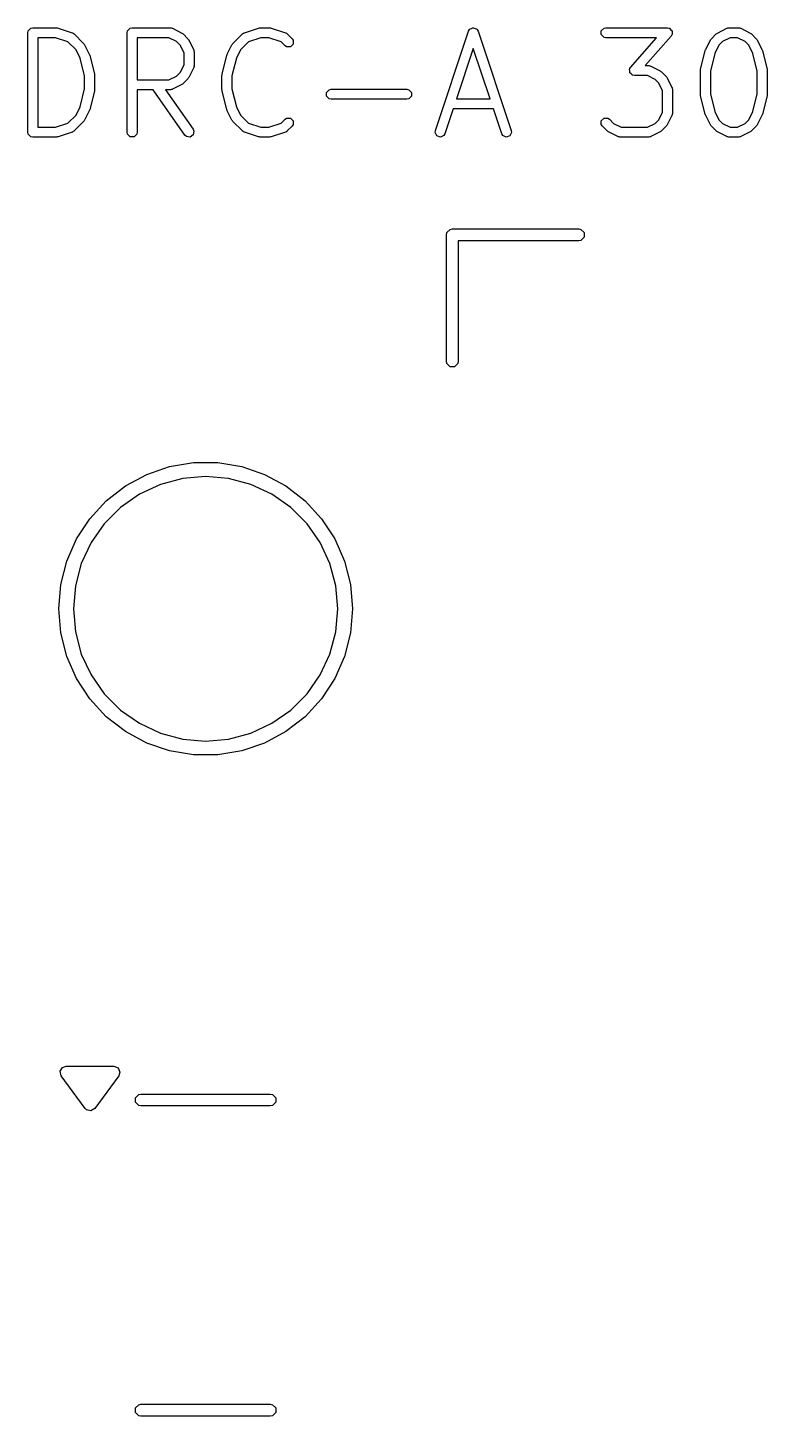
# Model space of a CAD drawing. Extents: x 124.3 to 206.9, y -106.4 to -79.3.
# Drawn here: x 191.21 to 198.65, y -93.37 to -79.41 of the extents above; entities that cross this region are included whole.
import ezdxf

# ---------------------------------------------------------------- set-up
doc = ezdxf.new("R2010")
doc.units = 0
doc.layers.add('BLACK', color=7, linetype='CONTINUOUS')

msp = doc.modelspace()

# ---------------------------------------------------------------- linework, layer by layer
at = {"layer": 'BLACK', "linetype": 'CONTINUOUS'}
for p, q in [((191.211905, -79.457419), (191.215711, -79.438285)), ((191.215711, -79.438285), (191.242771, -79.411225)), ((191.242771, -79.411225), (191.261905, -79.407419)), ((191.261905, -79.407419), (191.5, -79.407419)), ((191.5, -79.407419), (191.507862, -79.408982)), ((191.507862, -79.408982), (191.515811, -79.409985)), ((191.515811, -79.409985), (191.658668, -79.457604)), ((192.211905, -79.457419), (192.215711, -79.438285)), ((192.215711, -79.438285), (192.242771, -79.411225)), ((192.242771, -79.411225), (192.261905, -79.407419)), ((192.261905, -79.407419), (192.642857, -79.407419)), ((192.642857, -79.407419), (192.645313, -79.407907)), ((192.645313, -79.407907), (192.646402, -79.407545)), ((192.646402, -79.407545), (192.654129, -79.409661)), ((192.654129, -79.409661), (192.661991, -79.411225)), ((192.661991, -79.411225), (192.662802, -79.412036)), ((192.662802, -79.412036), (192.665218, -79.412698)), ((192.665218, -79.412698), (192.760455, -79.460316)), ((193.388951, -79.457604), (193.531807, -79.409985)), ((193.531807, -79.409985), (193.539757, -79.408982)), ((193.539757, -79.408982), (193.547619, -79.407419)), ((193.547619, -79.407419), (193.642857, -79.407419)), ((193.642857, -79.407419), (193.650719, -79.408982)), ((193.650719, -79.408982), (193.658668, -79.409985)), ((193.658668, -79.409985), (193.801525, -79.457604)), ((195.309709, -80.441608), (195.643042, -79.441608)), ((195.643042, -79.441608), (195.652703, -79.42466)), ((195.652703, -79.42466), (195.656044, -79.422989)), ((195.656044, -79.422989), (195.657716, -79.419646)), ((195.657716, -79.419646), (195.672758, -79.414632)), ((195.672758, -79.414632), (195.686932, -79.407545)), ((195.686932, -79.407545), (195.690475, -79.408726)), ((195.690475, -79.408726), (195.69402, -79.407545)), ((195.69402, -79.407545), (195.708199, -79.414634)), ((195.708199, -79.414634), (195.723236, -79.419647)), ((195.723236, -79.419647), (195.724906, -79.422987)), ((195.724906, -79.422987), (195.728249, -79.424659)), ((195.728249, -79.424659), (195.73791, -79.441608)), ((195.73791, -79.441608), (196.071243, -80.441607)), ((196.977616, -79.438285), (197.004676, -79.411225)), ((196.977616, -79.476553), (196.977616, -79.438285)), ((197.004676, -79.411225), (197.02381, -79.407419)), ((197.02381, -79.407419), (197.642857, -79.407419)), ((197.642857, -79.407419), (197.656803, -79.410193)), ((197.656803, -79.410193), (197.658876, -79.410055)), ((197.658876, -79.410055), (197.65969, -79.410767)), ((197.65969, -79.410767), (197.661991, -79.411225)), ((197.661991, -79.411225), (197.674431, -79.423665)), ((197.674431, -79.423665), (197.687676, -79.435254)), ((197.687676, -79.435254), (197.687794, -79.437028)), ((197.687794, -79.437028), (197.689051, -79.438285)), ((197.689051, -79.438285), (197.689051, -79.455883)), ((198.144306, -79.460317), (198.239544, -79.412698)), ((198.239544, -79.412698), (198.241959, -79.412036)), ((198.241959, -79.412036), (198.242771, -79.411225)), ((198.242771, -79.411225), (198.250632, -79.409661)), ((198.250632, -79.409661), (198.25836, -79.407545)), ((198.25836, -79.407545), (198.259448, -79.407907)), ((198.259448, -79.407907), (198.261905, -79.407419)), ((198.261905, -79.407419), (198.357143, -79.407419)), ((198.357143, -79.407419), (198.359599, -79.407907)), ((198.359599, -79.407907), (198.360688, -79.407545)), ((198.360688, -79.407545), (198.368415, -79.409661)), ((198.368415, -79.409661), (198.376277, -79.411225)), ((198.376277, -79.411225), (198.377088, -79.412036)), ((198.377088, -79.412036), (198.379504, -79.412698)), ((198.379504, -79.412698), (198.474741, -79.460316)), ((191.211905, -80.457419), (191.211905, -79.457419)), ((191.491887, -79.507419), (191.311905, -79.507419)), ((191.311905, -79.507419), (191.311905, -80.407419)), ((191.615848, -79.548739), (191.491887, -79.507419)), ((191.697001, -79.629892), (191.615848, -79.548739)), ((191.658668, -79.457604), (191.660843, -79.458844)), ((191.660843, -79.458844), (191.661991, -79.458844)), ((191.661991, -79.458844), (191.668655, -79.463297)), ((191.668655, -79.463297), (191.675616, -79.467265)), ((191.675616, -79.467265), (191.676129, -79.468291)), ((191.676129, -79.468291), (191.678212, -79.469683)), ((191.678212, -79.469683), (191.77345, -79.564921)), ((191.77345, -79.564921), (191.7779, -79.57158)), ((191.7779, -79.57158), (191.782816, -79.577915)), ((191.782816, -79.577915), (191.830435, -79.673153)), ((192.211905, -80.457419), (192.211905, -79.457419)), ((192.631054, -79.507419), (192.311905, -79.507419)), ((192.311905, -79.507419), (192.311905, -79.931228)), ((192.708477, -79.54613), (192.631054, -79.507419)), ((192.744621, -79.582275), (192.708477, -79.54613)), ((192.783333, -79.659698), (192.744621, -79.582275)), ((192.760455, -79.460316), (192.766788, -79.465231)), ((192.766788, -79.465231), (192.77345, -79.469683)), ((192.77345, -79.469683), (192.821069, -79.517301)), ((192.821069, -79.517301), (192.825523, -79.523967)), ((192.825523, -79.523967), (192.830435, -79.530296)), ((192.830435, -79.530296), (192.878054, -79.625534)), ((193.217184, -79.673153), (193.264802, -79.577916)), ((193.264802, -79.577916), (193.269717, -79.571582)), ((193.269717, -79.571582), (193.274169, -79.564921)), ((193.274169, -79.564921), (193.369407, -79.469683)), ((193.43177, -79.548739), (193.350617, -79.629893)), ((193.369407, -79.469683), (193.371488, -79.468292)), ((193.371488, -79.468292), (193.372002, -79.467265)), ((193.372002, -79.467265), (193.378967, -79.463294)), ((193.378967, -79.463294), (193.385628, -79.458844)), ((193.385628, -79.458844), (193.386776, -79.458844)), ((193.386776, -79.458844), (193.388951, -79.457604)), ((193.555732, -79.507419), (193.43177, -79.548739)), ((193.634744, -79.507419), (193.555732, -79.507419)), ((193.758705, -79.548739), (193.634744, -79.507419)), ((193.797977, -79.588012), (193.758705, -79.548739)), ((193.801525, -79.457604), (193.8037, -79.458844)), ((193.8037, -79.458844), (193.804848, -79.458844)), ((193.804848, -79.458844), (193.811512, -79.463297)), ((193.811512, -79.463297), (193.818473, -79.467265)), ((193.818473, -79.467265), (193.818986, -79.468291)), ((193.818986, -79.468291), (193.821069, -79.469683)), ((193.821069, -79.469683), (193.868688, -79.517301)), ((193.879527, -79.571791), (193.852467, -79.598851)), ((193.868688, -79.517301), (193.879527, -79.533522)), ((193.879527, -79.533522), (193.879527, -79.571791)), ((197.004676, -79.503613), (196.977616, -79.476553)), ((197.02381, -79.507419), (197.004676, -79.503613)), ((197.532669, -79.507419), (197.02381, -79.507419)), ((197.271895, -79.805446), (197.532669, -79.507419)), ((197.680486, -79.490344), (197.419712, -79.788371)), ((197.68758, -79.478023), (197.680486, -79.490344)), ((197.689051, -79.476553), (197.68758, -79.478023)), ((197.689051, -79.455883), (197.690221, -79.473438)), ((197.690221, -79.473438), (197.689051, -79.475469)), ((197.689051, -79.475469), (197.689051, -79.476553)), ((198.026708, -79.625534), (198.074326, -79.530297)), ((198.074326, -79.530297), (198.079241, -79.523963)), ((198.079241, -79.523963), (198.083693, -79.517302)), ((198.083693, -79.517302), (198.131311, -79.469683)), ((198.16014, -79.582274), (198.118605, -79.665346)), ((198.131311, -79.469683), (198.137977, -79.465228)), ((198.137977, -79.465228), (198.144306, -79.460317)), ((198.196285, -79.54613), (198.16014, -79.582274)), ((198.273709, -79.507419), (198.196285, -79.54613)), ((198.34534, -79.507419), (198.273709, -79.507419)), ((198.422763, -79.54613), (198.34534, -79.507419)), ((198.458907, -79.582275), (198.422763, -79.54613)), ((198.500443, -79.665347), (198.458907, -79.582275)), ((198.474741, -79.460316), (198.481074, -79.465231)), ((198.481074, -79.465231), (198.487736, -79.469683)), ((198.487736, -79.469683), (198.535355, -79.517301)), ((198.535355, -79.517301), (198.539809, -79.523967)), ((198.539809, -79.523967), (198.544721, -79.530296)), ((198.544721, -79.530296), (198.59234, -79.625534)), ((191.738538, -79.712966), (191.697001, -79.629892)), ((191.783333, -79.892145), (191.738538, -79.712966)), ((191.830435, -79.673153), (191.831881, -79.678434)), ((191.831881, -79.678434), (191.834221, -79.683387)), ((191.834221, -79.683387), (191.88184, -79.873863)), ((192.783333, -79.778948), (192.783333, -79.659698)), ((192.878054, -79.625534), (192.878715, -79.627949)), ((192.878715, -79.627949), (192.879527, -79.628761)), ((192.879527, -79.628761), (192.88109, -79.636622)), ((192.88109, -79.636622), (192.883207, -79.64435)), ((192.883207, -79.64435), (192.882844, -79.645438)), ((192.882844, -79.645438), (192.883333, -79.647895)), ((192.883333, -79.647895), (192.883333, -79.790752)), ((193.165779, -79.873863), (193.213398, -79.683387)), ((193.213398, -79.683387), (193.215737, -79.678434)), ((193.215737, -79.678434), (193.217184, -79.673153)), ((193.309081, -79.712965), (193.264286, -79.892145)), ((193.350617, -79.629893), (193.309081, -79.712965)), ((193.814198, -79.598851), (193.797977, -79.588012)), ((193.852467, -79.598851), (193.814198, -79.598851)), ((195.690476, -79.615532), (195.521752, -80.121704)), ((195.8592, -80.121704), (195.690476, -79.615532)), ((197.975303, -79.826244), (198.022922, -79.635768)), ((198.022922, -79.635768), (198.025261, -79.630815)), ((198.025261, -79.630815), (198.026708, -79.625534)), ((198.118605, -79.665346), (198.07381, -79.844526)), ((198.545238, -79.844526), (198.500443, -79.665347)), ((198.59234, -79.625534), (198.593786, -79.630815)), ((198.593786, -79.630815), (198.596126, -79.635768)), ((198.596126, -79.635768), (198.643745, -79.826244)), ((192.708477, -79.892516), (192.744621, -79.856371)), ((192.744621, -79.856371), (192.783333, -79.778948)), ((192.878054, -79.813113), (192.830435, -79.908351)), ((192.878715, -79.810697), (192.878054, -79.813113)), ((192.879527, -79.809886), (192.878715, -79.810697)), ((192.88109, -79.802024), (192.879527, -79.809886)), ((192.883207, -79.794297), (192.88109, -79.802024)), ((192.883333, -79.790752), (192.882844, -79.793208)), ((192.882844, -79.793208), (192.883207, -79.794297)), ((197.26216, -79.822352), (197.26333, -79.82032)), ((197.26333, -79.839906), (197.26216, -79.822352)), ((197.26333, -79.819237), (197.2648, -79.817766)), ((197.26333, -79.82032), (197.26333, -79.819237)), ((197.26333, -79.857505), (197.26333, -79.839906)), ((197.264586, -79.858761), (197.26333, -79.857505)), ((197.264705, -79.860536), (197.264586, -79.858761)), ((197.277949, -79.872124), (197.264705, -79.860536)), ((197.2648, -79.817766), (197.271895, -79.805446)), ((197.419712, -79.788371), (197.452381, -79.788371)), ((197.452381, -79.788371), (197.454837, -79.788859)), ((197.454837, -79.788859), (197.455926, -79.788497)), ((197.455926, -79.788497), (197.463653, -79.790613)), ((197.463653, -79.790613), (197.471515, -79.792177)), ((197.471515, -79.792177), (197.472326, -79.792988)), ((197.472326, -79.792988), (197.474742, -79.79365)), ((197.474742, -79.79365), (197.569979, -79.841268)), ((197.569979, -79.841268), (197.576312, -79.846183)), ((197.576312, -79.846183), (197.582974, -79.850635)), ((197.582974, -79.850635), (197.630593, -79.898253)), ((197.97381, -79.838371), (197.975005, -79.832361)), ((197.97381, -80.076466), (197.97381, -79.838371)), ((197.975005, -79.832361), (197.975303, -79.826244)), ((198.07381, -79.844526), (198.07381, -80.070311)), ((198.545238, -80.070311), (198.545238, -79.844526)), ((198.643745, -79.826244), (198.644042, -79.832361)), ((198.644042, -79.832361), (198.645238, -79.838371)), ((198.645238, -79.838371), (198.645238, -80.076466)), ((191.783333, -80.022692), (191.783333, -79.892145)), ((191.88184, -79.873863), (191.882137, -79.87998)), ((191.882137, -79.87998), (191.883333, -79.88599)), ((191.883333, -79.88599), (191.883333, -80.028847)), ((192.311905, -79.931228), (192.631054, -79.931228)), ((192.631054, -79.931228), (192.708477, -79.892516)), ((192.760455, -79.978331), (192.665218, -80.025949)), ((192.766788, -79.973415), (192.760455, -79.978331)), ((192.77345, -79.968964), (192.766788, -79.973415)), ((192.821069, -79.921346), (192.77345, -79.968964)), ((192.825523, -79.914679), (192.821069, -79.921346)), ((192.830435, -79.908351), (192.825523, -79.914679)), ((193.164286, -79.88599), (193.165481, -79.87998)), ((193.164286, -80.028847), (193.164286, -79.88599)), ((193.165481, -79.87998), (193.165779, -79.873863)), ((193.264286, -79.892145), (193.264286, -80.022692)), ((197.29039, -79.884565), (197.277949, -79.872124)), ((197.29269, -79.885022), (197.29039, -79.884565)), ((197.293505, -79.885735), (197.29269, -79.885022)), ((197.295577, -79.885596), (197.293505, -79.885735)), ((197.309524, -79.888371), (197.295577, -79.885596)), ((197.440578, -79.888371), (197.309524, -79.888371)), ((197.518001, -79.927082), (197.440578, -79.888371)), ((197.554145, -79.963227), (197.518001, -79.927082)), ((197.592857, -80.04065), (197.554145, -79.963227)), ((197.630593, -79.898253), (197.635047, -79.904919)), ((197.635047, -79.904919), (197.639959, -79.911248)), ((197.639959, -79.911248), (197.687578, -80.006486)), ((191.738538, -80.20187), (191.783333, -80.022692)), ((191.88184, -80.040974), (191.834221, -80.23145)), ((191.882137, -80.034856), (191.88184, -80.040974)), ((191.883333, -80.028847), (191.882137, -80.034856)), ((192.473967, -80.031228), (192.311905, -80.031228)), ((192.311905, -80.031228), (192.311905, -80.457419)), ((192.792371, -80.486092), (192.473967, -80.031228)), ((192.642857, -80.031228), (192.596033, -80.031228)), ((192.596033, -80.031228), (192.874295, -80.428746)), ((192.645313, -80.030739), (192.642857, -80.031228)), ((192.646402, -80.031102), (192.645313, -80.030739)), ((192.654129, -80.028985), (192.646402, -80.031102)), ((192.661991, -80.027422), (192.654129, -80.028985)), ((192.662802, -80.02661), (192.661991, -80.027422)), ((192.665218, -80.025949), (192.662802, -80.02661)), ((193.165481, -80.034856), (193.164286, -80.028847)), ((193.165779, -80.040974), (193.165481, -80.034856)), ((193.213398, -80.23145), (193.165779, -80.040974)), ((193.264286, -80.022692), (193.309081, -80.201872)), ((194.215711, -80.057332), (194.242771, -80.030272)), ((194.215711, -80.0956), (194.215711, -80.057332)), ((194.242771, -80.12266), (194.215711, -80.0956)), ((194.242771, -80.030272), (194.261905, -80.026466)), ((194.261905, -80.126466), (194.242771, -80.12266)), ((194.261905, -80.026466), (195.02381, -80.026466)), ((195.02381, -80.126466), (194.261905, -80.126466)), ((195.02381, -80.026466), (195.042944, -80.030272)), ((195.042944, -80.12266), (195.02381, -80.126466)), ((195.042944, -80.030272), (195.070004, -80.057332)), ((195.070004, -80.0956), (195.042944, -80.12266)), ((195.070004, -80.057332), (195.070004, -80.0956)), ((195.521752, -80.121704), (195.8592, -80.121704)), ((197.592857, -80.255138), (197.592857, -80.04065)), ((197.687578, -80.006486), (197.688239, -80.008901)), ((197.688239, -80.008901), (197.689051, -80.009713)), ((197.689051, -80.009713), (197.690614, -80.017574)), ((197.690614, -80.017574), (197.692731, -80.025302)), ((197.692731, -80.025302), (197.692368, -80.02639)), ((197.692368, -80.02639), (197.692857, -80.028847)), ((197.692857, -80.028847), (197.692857, -80.266942)), ((197.975005, -80.082475), (197.97381, -80.076466)), ((197.975303, -80.088593), (197.975005, -80.082475)), ((198.022922, -80.279069), (197.975303, -80.088593)), ((198.07381, -80.070311), (198.118605, -80.249491)), ((198.500443, -80.249489), (198.545238, -80.070311)), ((198.643745, -80.088593), (198.596126, -80.279069)), ((198.644042, -80.082475), (198.643745, -80.088593)), ((198.645238, -80.076466), (198.644042, -80.082475)), ((191.697001, -80.284944), (191.738538, -80.20187)), ((191.830435, -80.241684), (191.782816, -80.336922)), ((191.831881, -80.236402), (191.830435, -80.241684)), ((191.834221, -80.23145), (191.831881, -80.236402)), ((193.215737, -80.236402), (193.213398, -80.23145)), ((193.217184, -80.241684), (193.215737, -80.236402)), ((193.264802, -80.336921), (193.217184, -80.241684)), ((193.309081, -80.201872), (193.350616, -80.284942)), ((195.488419, -80.221704), (195.404577, -80.47323)), ((195.892533, -80.221704), (195.488419, -80.221704)), ((195.976375, -80.47323), (195.892533, -80.221704)), ((197.554145, -80.332561), (197.592857, -80.255138)), ((197.690614, -80.278214), (197.689051, -80.286076)), ((197.692731, -80.270487), (197.690614, -80.278214)), ((197.692857, -80.266942), (197.692368, -80.269398)), ((197.692368, -80.269398), (197.692731, -80.270487)), ((198.025261, -80.284021), (198.022922, -80.279069)), ((198.026708, -80.289303), (198.025261, -80.284021)), ((198.118605, -80.249491), (198.16014, -80.332561)), ((198.458907, -80.332561), (198.500443, -80.249489)), ((198.593786, -80.284021), (198.59234, -80.289303)), ((198.596126, -80.279069), (198.593786, -80.284021)), ((191.311905, -80.407419), (191.491887, -80.407419)), ((191.491887, -80.407419), (191.615847, -80.366098)), ((191.615847, -80.366098), (191.697001, -80.284944)), ((191.773451, -80.349916), (191.678213, -80.445155)), ((191.777904, -80.34325), (191.773451, -80.349916)), ((191.782816, -80.336922), (191.777904, -80.34325)), ((193.269713, -80.343249), (193.264802, -80.336921)), ((193.274168, -80.349916), (193.269713, -80.343249)), ((193.369407, -80.445155), (193.274168, -80.349916)), ((193.350616, -80.284942), (193.431772, -80.366099)), ((193.431772, -80.366099), (193.555732, -80.407419)), ((193.555732, -80.407419), (193.634744, -80.407419)), ((193.634744, -80.407419), (193.758704, -80.366098)), ((193.758704, -80.366098), (193.797977, -80.326825)), ((193.797977, -80.326825), (193.814198, -80.315986)), ((193.814198, -80.315986), (193.852467, -80.315986)), ((193.868689, -80.397535), (193.82107, -80.445155)), ((193.852467, -80.315986), (193.879527, -80.343045)), ((193.879527, -80.381314), (193.868689, -80.397535)), ((193.879527, -80.343045), (193.879527, -80.381314)), ((196.977616, -80.343045), (197.004676, -80.315986)), ((196.977616, -80.381314), (196.977616, -80.343045)), ((196.988454, -80.397535), (196.977616, -80.381314)), ((197.036073, -80.445155), (196.988454, -80.397535)), ((197.004676, -80.315986), (197.042945, -80.315986)), ((197.042945, -80.315986), (197.059166, -80.326825)), ((197.059166, -80.326825), (197.101048, -80.368708)), ((197.101048, -80.368708), (197.178471, -80.407419)), ((197.178471, -80.407419), (197.440578, -80.407419)), ((197.440578, -80.407419), (197.517999, -80.368708)), ((197.517999, -80.368708), (197.554145, -80.332561)), ((197.630594, -80.397535), (197.582975, -80.445155)), ((197.635047, -80.390869), (197.630594, -80.397535)), ((197.639959, -80.384541), (197.635047, -80.390869)), ((197.687578, -80.289303), (197.639959, -80.384541)), ((197.688239, -80.286887), (197.687578, -80.289303)), ((197.689051, -80.286076), (197.688239, -80.286887)), ((198.074326, -80.38454), (198.026708, -80.289303)), ((198.079237, -80.390868), (198.074326, -80.38454)), ((198.083692, -80.397535), (198.079237, -80.390868)), ((198.131311, -80.445155), (198.083692, -80.397535)), ((198.16014, -80.332561), (198.196286, -80.368708)), ((198.196286, -80.368708), (198.273709, -80.407419)), ((198.273709, -80.407419), (198.34534, -80.407419)), ((198.34534, -80.407419), (198.422761, -80.368708)), ((198.422761, -80.368708), (198.458907, -80.332561)), ((198.535356, -80.397535), (198.487737, -80.445155)), ((198.539809, -80.390869), (198.535356, -80.397535)), ((198.544721, -80.384541), (198.539809, -80.390869)), ((198.59234, -80.289303), (198.544721, -80.384541)), ((191.215711, -80.476553), (191.211905, -80.457419)), ((191.242771, -80.503613), (191.215711, -80.476553)), ((191.261905, -80.507419), (191.242771, -80.503613)), ((191.5, -80.507419), (191.261905, -80.507419)), ((191.507862, -80.505855), (191.5, -80.507419)), ((191.515811, -80.504853), (191.507862, -80.505855)), ((191.658668, -80.457234), (191.515811, -80.504853)), ((191.660843, -80.455994), (191.658668, -80.457234)), ((191.661992, -80.455994), (191.660843, -80.455994)), ((191.668662, -80.451536), (191.661992, -80.455994)), ((191.675616, -80.447573), (191.668662, -80.451536)), ((191.676128, -80.446547), (191.675616, -80.447573)), ((191.678213, -80.445155), (191.676128, -80.446547)), ((192.215711, -80.476553), (192.211905, -80.457419)), ((192.242771, -80.503613), (192.215711, -80.476553)), ((192.281039, -80.503613), (192.242771, -80.503613)), ((192.308099, -80.476553), (192.281039, -80.503613)), ((192.311905, -80.457419), (192.308099, -80.476553)), ((192.806462, -80.499585), (192.792371, -80.486092)), ((192.844148, -80.506235), (192.806462, -80.499585)), ((192.875499, -80.48429), (192.844148, -80.506235)), ((192.874295, -80.428746), (192.882149, -80.446604)), ((192.882149, -80.446604), (192.875499, -80.48429)), ((193.371488, -80.446545), (193.369407, -80.445155)), ((193.372002, -80.447573), (193.371488, -80.446545)), ((193.378967, -80.451543), (193.372002, -80.447573)), ((193.385628, -80.455994), (193.378967, -80.451543)), ((193.386776, -80.455994), (193.385628, -80.455994)), ((193.388951, -80.457234), (193.386776, -80.455994)), ((193.531807, -80.504853), (193.388951, -80.457234)), ((193.539757, -80.505855), (193.531807, -80.504853)), ((193.547619, -80.507419), (193.539757, -80.505855)), ((193.642857, -80.507419), (193.547619, -80.507419)), ((193.650719, -80.505855), (193.642857, -80.507419)), ((193.658668, -80.504853), (193.650719, -80.505855)), ((193.801525, -80.457234), (193.658668, -80.504853)), ((193.8037, -80.455994), (193.801525, -80.457234)), ((193.804849, -80.455994), (193.8037, -80.455994)), ((193.811519, -80.451536), (193.804849, -80.455994)), ((193.818473, -80.447573), (193.811519, -80.451536)), ((193.818985, -80.446547), (193.818473, -80.447573)), ((193.82107, -80.445155), (193.818985, -80.446547)), ((195.307269, -80.460963), (195.309709, -80.441608)), ((195.324383, -80.495192), (195.307269, -80.460963)), ((195.360687, -80.507293), (195.324383, -80.495192)), ((195.394916, -80.490179), (195.360687, -80.507293)), ((195.404577, -80.47323), (195.394916, -80.490179)), ((195.986036, -80.490178), (195.976375, -80.47323)), ((196.020265, -80.507293), (195.986036, -80.490178)), ((196.056569, -80.495191), (196.020265, -80.507293)), ((196.073683, -80.460963), (196.056569, -80.495191)), ((196.071243, -80.441607), (196.073683, -80.460963)), ((197.042739, -80.449609), (197.036073, -80.445155)), ((197.049068, -80.454521), (197.042739, -80.449609)), ((197.144306, -80.50214), (197.049068, -80.454521)), ((197.146721, -80.502801), (197.144306, -80.50214)), ((197.147533, -80.503613), (197.146721, -80.502801)), ((197.155394, -80.505176), (197.147533, -80.503613)), ((197.163122, -80.507293), (197.155394, -80.505176)), ((197.16421, -80.50693), (197.163122, -80.507293)), ((197.166667, -80.507419), (197.16421, -80.50693)), ((197.452381, -80.507419), (197.166667, -80.507419)), ((197.454837, -80.50693), (197.452381, -80.507419)), ((197.455926, -80.507293), (197.454837, -80.50693)), ((197.463653, -80.505176), (197.455926, -80.507293)), ((197.471515, -80.503613), (197.463653, -80.505176)), ((197.472326, -80.502801), (197.471515, -80.503613)), ((197.474742, -80.50214), (197.472326, -80.502801)), ((197.569979, -80.454522), (197.474742, -80.50214)), ((197.576306, -80.449611), (197.569979, -80.454522)), ((197.582975, -80.445155), (197.576306, -80.449611)), ((198.137977, -80.449609), (198.131311, -80.445155)), ((198.144306, -80.454521), (198.137977, -80.449609)), ((198.239544, -80.50214), (198.144306, -80.454521)), ((198.241959, -80.502801), (198.239544, -80.50214)), ((198.242771, -80.503613), (198.241959, -80.502801)), ((198.250632, -80.505176), (198.242771, -80.503613)), ((198.25836, -80.507293), (198.250632, -80.505176)), ((198.259448, -80.50693), (198.25836, -80.507293)), ((198.261905, -80.507419), (198.259448, -80.50693)), ((198.357143, -80.507419), (198.261905, -80.507419)), ((198.359599, -80.50693), (198.357143, -80.507419)), ((198.360688, -80.507293), (198.359599, -80.50693)), ((198.368415, -80.505176), (198.360688, -80.507293)), ((198.376277, -80.503613), (198.368415, -80.505176)), ((198.377088, -80.502801), (198.376277, -80.503613)), ((198.379504, -80.50214), (198.377088, -80.502801)), ((198.474741, -80.454522), (198.379504, -80.50214)), ((198.481068, -80.449611), (198.474741, -80.454522)), ((198.487737, -80.445155), (198.481068, -80.449611)), ((195.42, -81.49), (195.424567, -81.467039)), ((195.42, -82.76), (195.42, -81.49)), ((195.424567, -81.467039), (195.457039, -81.434567)), ((195.457039, -81.434567), (195.48, -81.43)), ((195.48, -81.43), (196.75, -81.43)), ((196.75, -81.43), (196.772961, -81.434567)), ((196.772961, -81.434567), (196.805433, -81.467039)), ((196.805433, -81.512961), (196.772961, -81.545433)), ((196.805433, -81.467039), (196.805433, -81.512961)), ((196.75, -81.55), (195.54, -81.55)), ((195.54, -81.55), (195.54, -82.76)), ((196.772961, -81.545433), (196.75, -81.55)), ((195.424567, -82.782961), (195.42, -82.76)), ((195.457039, -82.815433), (195.424567, -82.782961)), ((195.535433, -82.782961), (195.502961, -82.815433)), ((195.54, -82.76), (195.535433, -82.782961)), ((195.502961, -82.815433), (195.457039, -82.815433)), ((192.193251, -84.015179), (192.407499, -83.899234)), ((192.407499, -83.899234), (192.637909, -83.820135)), ((192.637909, -83.820135), (192.878195, -83.780038)), ((192.878195, -83.780038), (193.121805, -83.780038)), ((193.121805, -83.780038), (193.362091, -83.820135)), ((193.362091, -83.820135), (193.592501, -83.899234)), ((193.592501, -83.899234), (193.806749, -84.015179)), ((192.00101, -84.164807), (192.193251, -84.015179)), ((192.545092, -84.000151), (192.33497, -84.098133)), ((192.769037, -83.940146), (192.545092, -84.000151)), ((193, -83.919939), (192.769037, -83.940146)), ((193.230963, -83.940146), (193, -83.919939)), ((193.454908, -84.000151), (193.230963, -83.940146)), ((193.665031, -84.098133), (193.454908, -84.000151)), ((193.806749, -84.015179), (193.99899, -84.164807)), ((191.836018, -84.344036), (192.00101, -84.164807)), ((192.33497, -84.098133), (192.145053, -84.231114)), ((193.854947, -84.231114), (193.665031, -84.098133)), ((193.99899, -84.164807), (194.163982, -84.344036)), ((192.145053, -84.231114), (191.981114, -84.395053)), ((194.018886, -84.395053), (193.854947, -84.231114)), ((191.702776, -84.547978), (191.836018, -84.344036)), ((191.981114, -84.395053), (191.848133, -84.58497)), ((194.151867, -84.58497), (194.018886, -84.395053)), ((194.163982, -84.344036), (194.297224, -84.547978)), ((191.60492, -84.771068), (191.702776, -84.547978)), ((191.848133, -84.58497), (191.750151, -84.795092)), ((194.249849, -84.795092), (194.151867, -84.58497)), ((194.297224, -84.547978), (194.39508, -84.771068)), ((191.545117, -85.007223), (191.60492, -84.771068)), ((191.750151, -84.795092), (191.690146, -85.019037)), ((194.309854, -85.019037), (194.249849, -84.795092)), ((194.39508, -84.771068), (194.454883, -85.007223)), ((191.525, -85.25), (191.545117, -85.007223)), ((191.690146, -85.019037), (191.669939, -85.25)), ((194.330061, -85.25), (194.309854, -85.019037)), ((194.454883, -85.007223), (194.475, -85.25)), ((191.545117, -85.492777), (191.525, -85.25)), ((191.669939, -85.25), (191.690146, -85.480963)), ((194.309854, -85.480963), (194.330061, -85.25)), ((194.475, -85.25), (194.454883, -85.492777)), ((191.60492, -85.728932), (191.545117, -85.492777)), ((191.690146, -85.480963), (191.750151, -85.704908)), ((194.249849, -85.704908), (194.309854, -85.480963)), ((194.454883, -85.492777), (194.39508, -85.728932)), ((191.702776, -85.952022), (191.60492, -85.728932)), ((191.750151, -85.704908), (191.848133, -85.915031)), ((194.151867, -85.915031), (194.249849, -85.704908)), ((194.39508, -85.728932), (194.297224, -85.952022)), ((191.836018, -86.155964), (191.702776, -85.952022)), ((191.848133, -85.915031), (191.981114, -86.104947)), ((194.018886, -86.104947), (194.151867, -85.915031)), ((194.297224, -85.952022), (194.163982, -86.155964)), ((191.981114, -86.104947), (192.145053, -86.268886)), ((193.854947, -86.268886), (194.018886, -86.104947)), ((192.00101, -86.335193), (191.836018, -86.155964)), ((192.145053, -86.268886), (192.334969, -86.401867)), ((193.665031, -86.401867), (193.854947, -86.268886)), ((194.163982, -86.155964), (193.99899, -86.335193)), ((192.193251, -86.484821), (192.00101, -86.335193)), ((192.334969, -86.401867), (192.545092, -86.499849)), ((193.454908, -86.499849), (193.665031, -86.401867)), ((193.99899, -86.335193), (193.806749, -86.484821)), ((192.407499, -86.600766), (192.193251, -86.484821)), ((192.545092, -86.499849), (192.769037, -86.559854)), ((192.769037, -86.559854), (193, -86.580061)), ((193, -86.580061), (193.230963, -86.559854)), ((193.230963, -86.559854), (193.454908, -86.499849)), ((193.806749, -86.484821), (193.592501, -86.600766)), ((192.637909, -86.679865), (192.407499, -86.600766)), ((192.878195, -86.719962), (192.637909, -86.679865)), ((193.362091, -86.679865), (193.121805, -86.719962)), ((193.592501, -86.600766), (193.362091, -86.679865)), ((193.121805, -86.719962), (192.878195, -86.719962)), ((191.538234, -89.900642), (191.56221, -89.861476)), ((191.548976, -89.94529), (191.538234, -89.900642)), ((191.56221, -89.861476), (191.5975, -89.85)), ((191.5975, -89.85), (192.0775, -89.85)), ((192.0775, -89.85), (192.119926, -89.867574)), ((192.119926, -89.867574), (192.1375, -89.91)), ((192.1375, -89.91), (192.126024, -89.94529)), ((191.788976, -90.27529), (191.548976, -89.94529)), ((192.126024, -89.94529), (191.886024, -90.27529)), ((192.294567, -90.167039), (192.327039, -90.134567)), ((192.294567, -90.212961), (192.294567, -90.167039)), ((192.327039, -90.134567), (192.35, -90.13)), ((192.35, -90.13), (193, -90.13)), ((193, -90.13), (193.65, -90.13)), ((193.65, -90.13), (193.672961, -90.134567)), ((193.672961, -90.134567), (193.705433, -90.167039)), ((193.705433, -90.167039), (193.705433, -90.212961)), ((191.80221, -90.288524), (191.788976, -90.27529)), ((191.846858, -90.299266), (191.80221, -90.288524)), ((191.886024, -90.27529), (191.846858, -90.299266)), ((192.327039, -90.245433), (192.294567, -90.212961)), ((192.35, -90.25), (192.327039, -90.245433)), ((193, -90.25), (192.35, -90.25)), ((193.65, -90.25), (193, -90.25)), ((193.672961, -90.245433), (193.65, -90.25)), ((193.705433, -90.212961), (193.672961, -90.245433)), ((192.294567, -93.287039), (192.327039, -93.254567)), ((192.327039, -93.254567), (192.35, -93.25)), ((192.35, -93.25), (193, -93.25)), ((193, -93.25), (193.65, -93.25)), ((193.65, -93.25), (193.672961, -93.254567)), ((193.672961, -93.254567), (193.705433, -93.287039)), ((192.294567, -93.332961), (192.294567, -93.287039)), ((192.327039, -93.365433), (192.294567, -93.332961)), ((192.35, -93.37), (192.327039, -93.365433)), ((193, -93.37), (192.35, -93.37)), ((193.65, -93.37), (193, -93.37)), ((193.672961, -93.365433), (193.65, -93.37)), ((193.705433, -93.332961), (193.672961, -93.365433)), ((193.705433, -93.287039), (193.705433, -93.332961))]:
    msp.add_line(p, q, dxfattribs=at)

doc.saveas('drawing.dxf')
